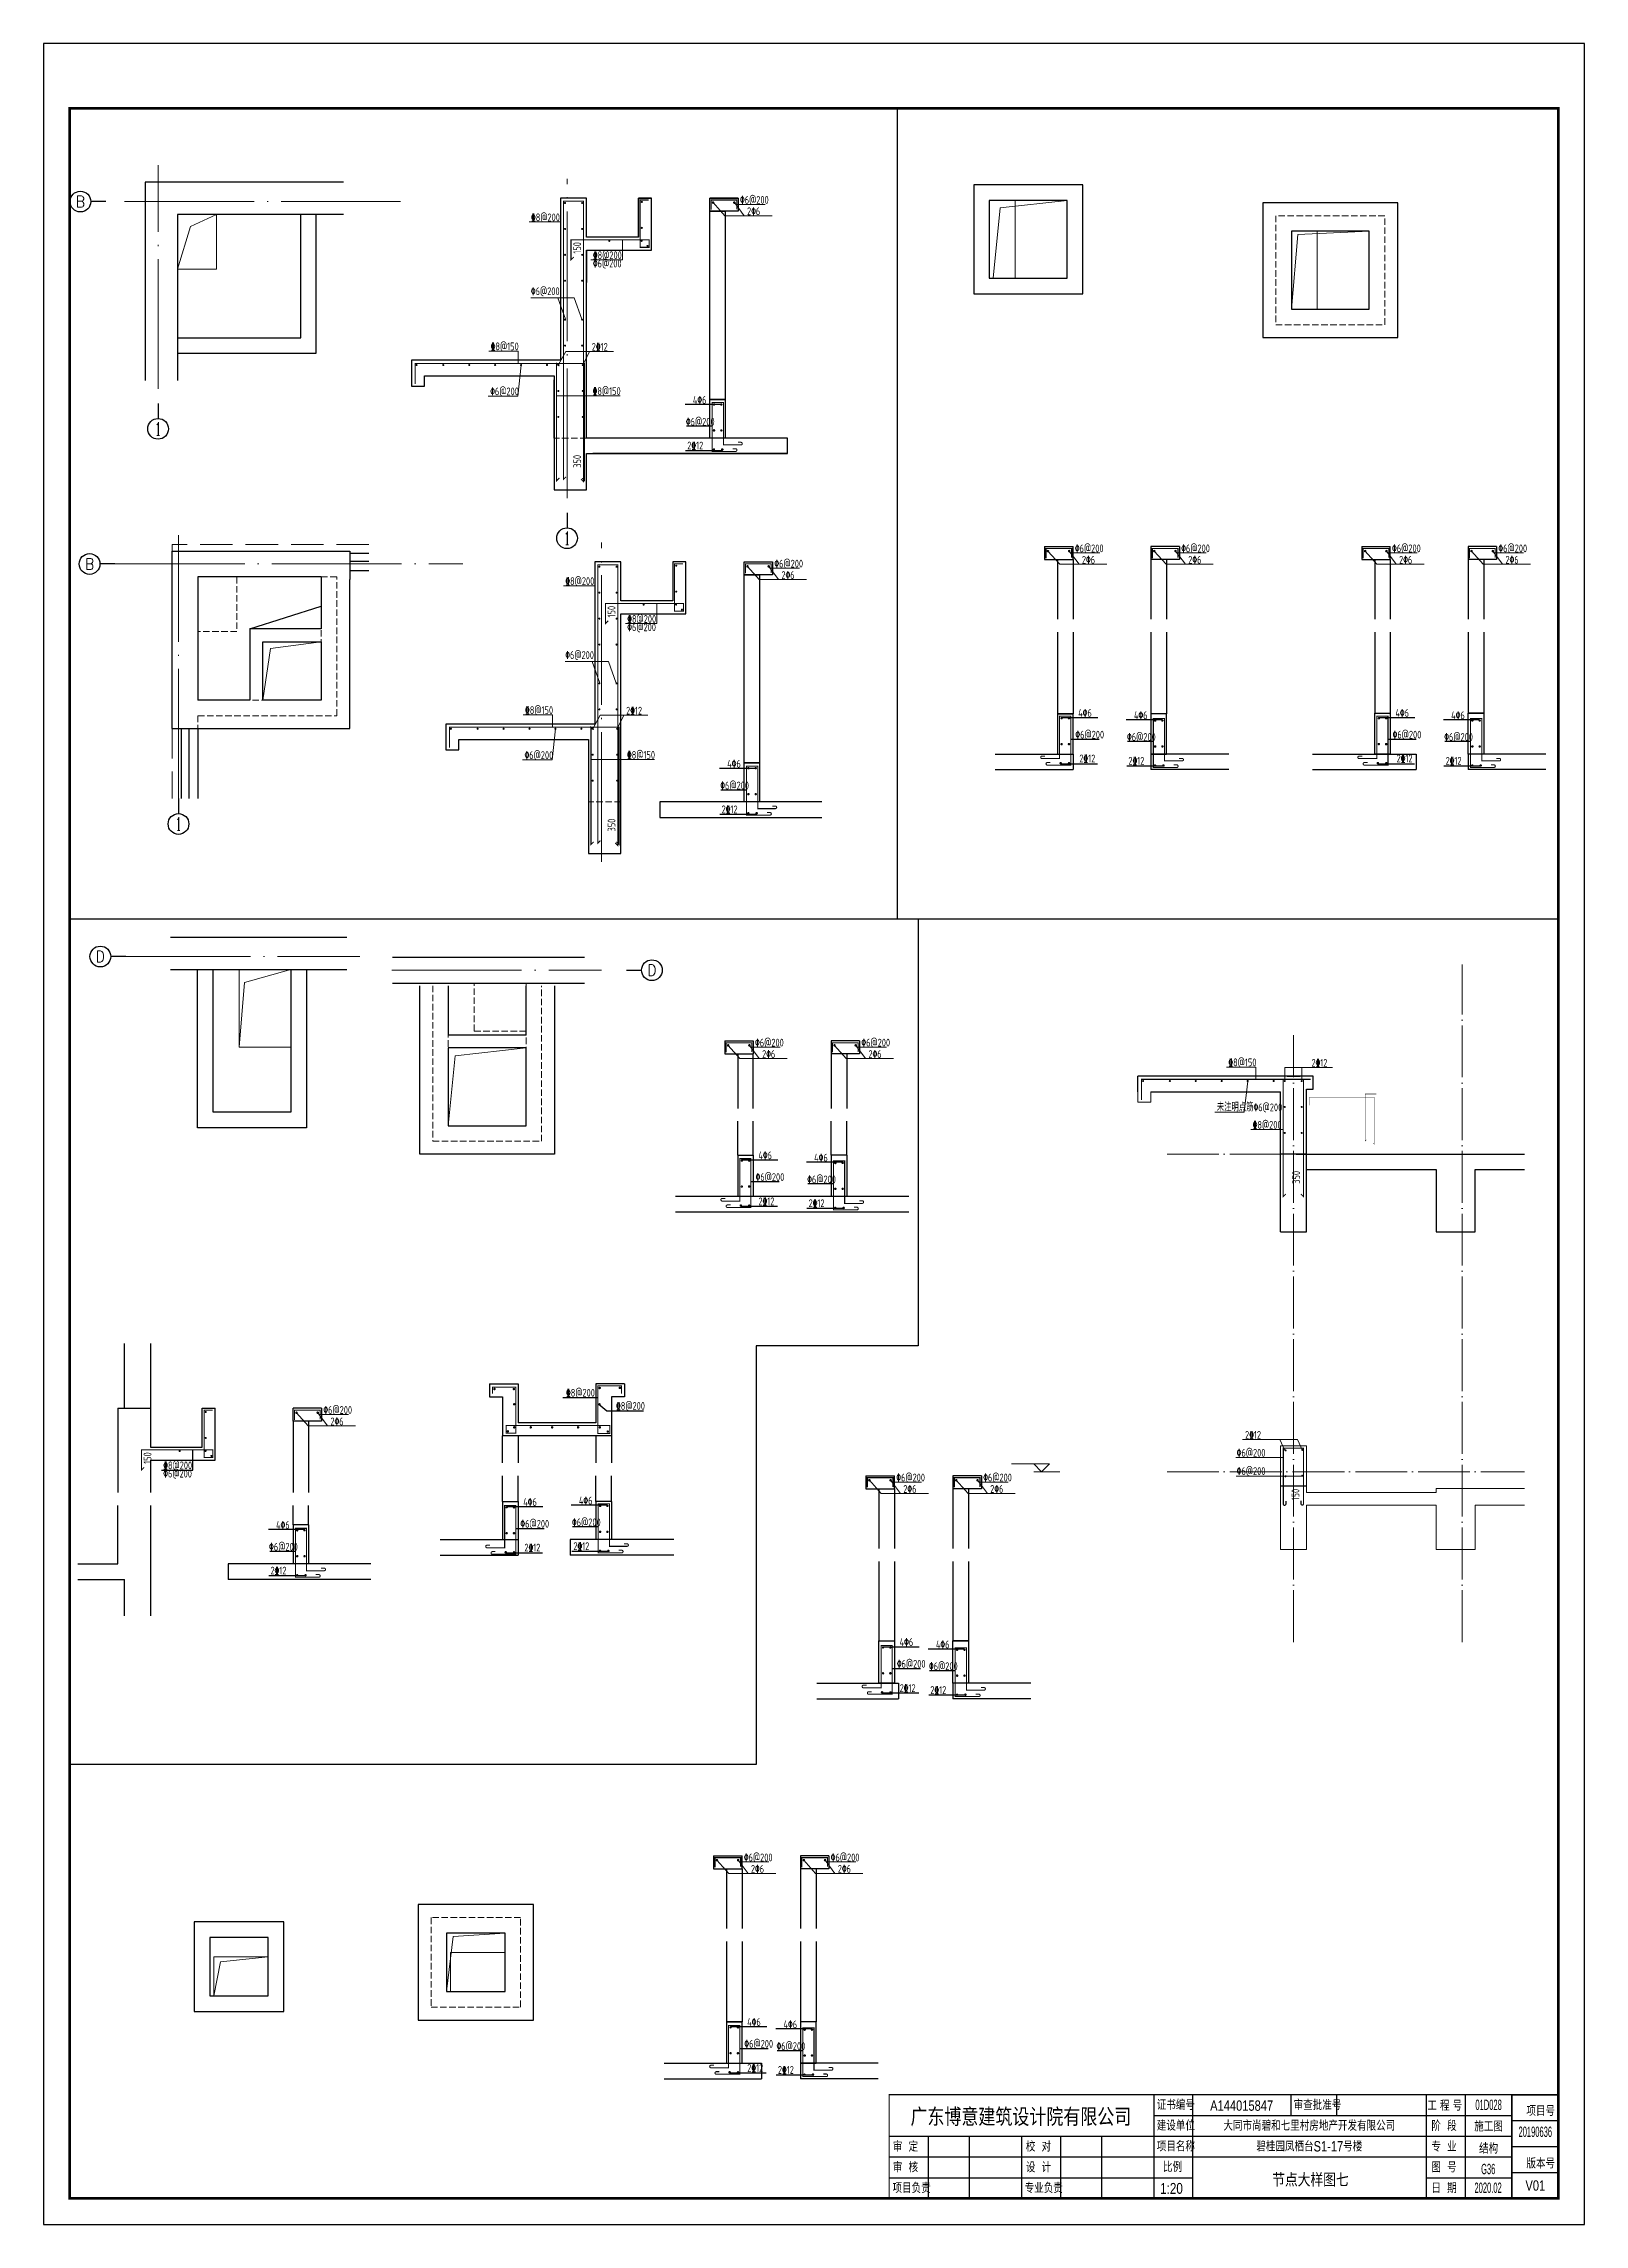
# Model space of a CAD drawing. Extents: x -129922 to 1190196, y -520662 to 139923.
# Drawn here: x 50947 to 62827, y -456657 to -439837 of the extents above; entities that cross this region are included whole.
import ezdxf
from ezdxf.enums import TextEntityAlignment as Align

# ---------------------------------------------------------------- set-up
doc = ezdxf.new("R2010")
doc.units = 0
doc.header["$LTSCALE"] = 1000
doc.header["$MEASUREMENT"] = 0
doc.linetypes.add('DASH', pattern=[0.35, 0.25, -0.1])
doc.linetypes.add('DOTE', pattern=[2.42, 2, -0.2, 0.02, -0.2])
for name, color, linetype, lineweight in [('A-标注-轴号文字', 7, 'Continuous', 15), ('A-立面-看线', 8, 'Continuous', 9), ('S-墙柱-REIN', 1, 'Continuous', 20), ('S-大样-DIM', 3, 'Continuous', 20), ('S-大样-REIN', 1, 'Continuous', 20), ('S-大样-实线', 2, 'Continuous', 20), ('S-大样-虚线', 4, 'DASH', 20), ('S-板-BEAM', 4, 'DASH', 20), ('S-板-文字', 7, 'Continuous', 20), ('S-轴网-轴线', 1, 'DOTE', 9), ('S-通用-TEXT', 7, 'Continuous', 20), ('S-通用-THIN', 7, 'Continuous', 20)]:
    doc.layers.add(name, color=color, linetype=linetype, lineweight=lineweight)
doc.layers.add('Y-云图图框', color=7, linetype='Continuous')
doc.styles.add('_TCH_AXIS', font='COMPLEX.shx', dxfattribs={"bigfont": 'hztxt.shx'})
doc.styles.add('_YT_Name', font='', dxfattribs={"width": 0.8})
doc.styles.add('_YT_Sign_Text', font='ros.shx', dxfattribs={"width": 0.8, "bigfont": 'hztxt.shx'})
doc.styles.add('COMPLEX', font='COMPLEX')
doc.styles.get("Standard").update_dxf_attribs({"font": 'gbenor.shx', "bigfont": 'gbcbig.shx'})
doc.styles.add('TSSD_Rein', font='tssdeng.shx', dxfattribs={"width": 0.7, "bigfont": 'hztxt.shx'})
doc.styles.get('_YT_Name').set_extended_font_data('SimHei')

# ---------------------------------------------------------------- blocks, each defined once
blk = doc.blocks.new('20190729.20220951')
at = {"layer": 'S-墙柱-REIN', "ltscale": 0.2, "const_width": 9}
blk.add_lwpolyline([(0, 47), (0, 122), (198, 122), (198, 51)], dxfattribs=at)
at = {"layer": 'S-大样-REIN', "const_width": 9.5}
for points in [[(10, 102, 1), (20, 102, 1)], [(174, 102, 1), (184, 102, 1)]]:
    blk.add_lwpolyline(points, format="xyb", close=True, dxfattribs=at)
at = {"layer": 'S-通用-TEXT'}
for points in [[(15, 102), (106, 0), (470, 0)], [(179, 102), (255, 0)], [(198, 88), (416, 88)]]:
    blk.add_lwpolyline(points, dxfattribs=at)
at = {"layer": 'S-通用-TEXT', "style": 'TSSD_Rein', "width": 0.7}
for s, p in [('\x826@200', (223, 93, 0)), ('2\x826', (277, 5, 0))]:
    blk.add_text(s, height=60, dxfattribs=at).set_placement(p)
blk = doc.blocks.new('20191016.11454555')
at = {"layer": 'S-墙柱-REIN', "const_width": 8}
blk.add_lwpolyline([(-55, -83), (-79, -83, 1), (-79, -103), (102, -103), (102, 274), (16, 274), (16, -53), (-120, -53, -1), (-120, -33), (-96, -33)], format="xyb", dxfattribs=at)
at = {"layer": 'S-墙柱-REIN', "const_width": 9.5}
for points in [[(27, 259, 1), (36, 259, 1)], [(83, 259, 1), (93, 259, 1)], [(27, 59, 1), (36, 59, 1)], [(83, 59, 1), (93, 59, 1)], [(19, -88, 1), (29, -88, 1)], [(84, -88, 1), (93, -88, 1)]]:
    blk.add_lwpolyline(points, format="xyb", close=True, dxfattribs=at)
blk = doc.blocks.new('sfdjhgfjhgfjhgkj')
at = {"layer": 'S-墙柱-REIN', "const_width": 8}
for points in [[(6093627, -1685457), (6093648, -1685478), (6093648, -1683312), (6093492, -1683312), (6093492, -1685460), (6093513, -1685439)], [(6094149, -1683304), (6094084, -1683304), (6094084, -1683669), (6094153, -1683669), (6094153, -1683611), (6093551, -1683611), (6093551, -1683766), (6093573, -1683744)], [(6092349, -1684723), (6092349, -1684564), (6093656, -1684564), (6093656, -1685470), (6093635, -1685449)], [(6093461, -1684585), (6093440, -1684564), (6093440, -1685469), (6093461, -1685448)]]:
    blk.add_lwpolyline(points, dxfattribs=at)
at = {"layer": 'S-墙柱-REIN', "ltscale": 0.2, "const_width": 8}
for points in [[(6093509, -1683327, 1), (6093501, -1683327, 1)], [(6093641, -1683327, 1), (6093633, -1683327, 1)], [(6094101, -1683319, 1), (6094093, -1683319, 1)], [(6094101, -1683519, 1), (6094093, -1683519, 1)], [(6093509, -1683527, 1), (6093501, -1683527, 1)], [(6093641, -1683527, 1), (6093633, -1683527, 1)], [(6093850, -1683619, 1), (6093842, -1683619, 1)], [(6094100, -1683619, 1), (6094092, -1683619, 1)], [(6094145, -1683658, 1), (6094137, -1683658, 1)], [(6093509, -1683727, 1), (6093501, -1683727, 1)], [(6093641, -1683727, 1), (6093633, -1683727, 1)], [(6093509, -1683927, 1), (6093501, -1683927, 1)], [(6093641, -1683927, 1), (6093633, -1683927, 1)], [(6093509, -1684227, 1), (6093501, -1684227, 1)], [(6093641, -1684227, 1), (6093633, -1684227, 1)], [(6093509, -1684427, 1), (6093501, -1684427, 1)], [(6093641, -1684427, 1), (6093633, -1684427, 1)], [(6092364, -1684577, 1), (6092356, -1684577, 1)], [(6092570, -1684577, 1), (6092562, -1684577, 1)], [(6092770, -1684577, 1), (6092762, -1684577, 1)], [(6092970, -1684577, 1), (6092962, -1684577, 1)], [(6093170, -1684577, 1), (6093162, -1684577, 1)], [(6093370, -1684577, 1), (6093362, -1684577, 1)], [(6093457, -1684577, 1), (6093449, -1684577, 1)], [(6093646, -1684577, 1), (6093638, -1684577, 1)], [(6093457, -1684777, 1), (6093449, -1684777, 1)], [(6093646, -1684777, 1), (6093638, -1684777, 1)], [(6093457, -1684977, 1), (6093449, -1684977, 1)], [(6093646, -1684977, 1), (6093638, -1684977, 1)]]:
    blk.add_lwpolyline(points, format="xyb", close=True, dxfattribs=at)
at = {"layer": 'S-板-BEAM', "ltscale": 0.2}
blk.add_lwpolyline([(6093671, -1685140), (6093421, -1685140)], dxfattribs=at)
at = {"layer": 'S-通用-TEXT'}
for p, q in [((6093228, -1683473, 0), (6093471, -1683473, 0)), ((6093705, -1683766, 0), (6093947, -1683766, 0)), ((6092917, -1684469), (6093144, -1684469)), ((6093511, -1684473), (6093878, -1684473)), ((6092913, -1684816), (6093140, -1684816)), ((6093440, -1684814), (6093930, -1684814))]:
    blk.add_line(p, q, dxfattribs=at)
at = {"layer": 'S-通用-TEXT', "ltscale": 0.2}
for p, q in [((6093240, -1684058), (6093575, -1684058)), ((6093450, -1684058), (6093509, -1684224)), ((6093575, -1684058), (6093634, -1684224))]:
    blk.add_line(p, q, dxfattribs=at)
at = {"layer": 'S-通用-TEXT', "ltscale": 0.2, "elevation": 0}
blk.add_lwpolyline([(6093947, -1683766), (6093947, -1683611)], dxfattribs=at)
at = {"layer": 'S-通用-TEXT'}
for points in [[(6093144, -1684469), (6093144, -1684564)], [(6093140, -1684816), (6093166, -1684577)]]:
    blk.add_lwpolyline(points, dxfattribs=at)
at = {"layer": 'S-通用-TEXT', "ltscale": 0.2}
for points in [[(6093511, -1684473), (6093453, -1684577)], [(6093694, -1684473), (6093642, -1684577)]]:
    blk.add_lwpolyline(points, dxfattribs=at)
at = {"layer": 'S-通用-TEXT', "style": 'TSSD_Rein', "width": 0.7}
for s, p in [('\x848@200', (6093243, -1683468)), ('\x848@200', (6093720, -1683760)), ('\x826@200', (6093720, -1683824)), ('\x826@200', (6093242, -1684038)), ('\x848@150', (6092932, -1684463, 0)), ('2\x8412', (6093711, -1684467, 0)), ('\x826@200', (6092928, -1684810, 0)), ('\x848@150', (6093718, -1684808, 0))]:
    blk.add_text(s, height=60, dxfattribs=at).set_placement(p)
for s, p in [('150', (6093628, -1683718)), ('350', (6093629, -1685369))]:
    blk.add_text(s, height=60, rotation=90, dxfattribs=at).set_placement(p)
blk = doc.blocks.new('ECMCTK_A1_竖_单行图名--0')
for p, q in [((427.98, 50), (427.98, 26)), ((428, 50), (428, 10)), ((442.98, 50), (442.98, 10)), ((480.8, 50), (480.8, 42)), ((498.48, 50), (498.48, 42)), ((533, 50), (533, 10)), ((548, 50), (548, 10)), ((566, 50.01), (584, 50)), ((566, 50.01), (566, 10)), ((326, 34), (566, 34)), ((341, 34), (341, 10)), ((357, 10), (357, 34)), ((377, 34), (377, 10)), ((392, 34), (392, 10)), ((408, 10), (408, 34)), ((428, 42), (566, 42)), ((566, 40.01), (584, 40.01)), ((326, 26), (566, 26)), ((566, 30.01), (584, 30)), ((326, 18), (442.96, 18)), ((533, 18), (566, 18)), ((566, 20), (584, 20))]:
    blk.add_line(p, q)
at = {"color": 4}
blk.add_lwpolyline([(0, 0), (594, 0), (594, 841), (0, 841)], close=True, dxfattribs=at)
for points, const_width in [([(10, 10), (584, 10), (584, 816), (10, 816)], 1), ([(326, 10), (584, 10), (584, 50), (326, 50)], 0.45)]:
    blk.add_lwpolyline(points, close=True, dxfattribs=dict(const_width=const_width))
at = {"const_width": 0.45}
for points in [[(326, 10), (326, 50.01), (566, 50.01)], [(566, 50.01), (566, 10)]]:
    blk.add_lwpolyline(points, dxfattribs=at)
at = {"style": '_YT_Sign_Text', "width": 0.8}
for s, p in [('证书编号', (429.15, 44.14)), ('审查批准号', (481.91, 44.06)), ('工 程 号', (533.47, 43.85)), ('项目号', (571.65, 41.8)), ('建设单位', (429.15, 36.14)), ('阶  段', (535.01, 36.05)), ('审  定', (327.41, 28.05)), ('校  对', (378.66, 28.05)), ('项目名称', (429.15, 28.14)), ('专  业', (535.01, 28.05)), ('版本号', (571.65, 21.55)), ('审  核', (327.41, 20.05)), ('设  计', (378.66, 20.05)), ('比例', (431.54, 20.16)), ('图  号', (535.01, 20.05)), ('项目负责', (327.27, 12.05)), ('专业负责', (378.21, 12.05)), ('日  期', (535.01, 12.05))]:
    blk.add_text(s, height=4, dxfattribs=at).set_placement(p)
at = {"color": 80, "flags": 3}
for tag, height, p in [('YTHQINS', 3, (593.31, 817.5)), ('ECMCKEY', 3, (440.09, 590.57)), ('YTTQINS', 3.75, (595.35, 11.88)), ('YTFRAME', 3, (375.97, 4.92)), ('YTBARCODE_T1', 3, (493.74, 4.57))]:
    blk.add_attdef(tag, text='', height=height, dxfattribs=at).set_placement(p, align=Align.MIDDLE_CENTER)
for tag, height, style, width, p in [('设计单位', 6, '_YT_Name', 0.8, (376.75, 38.6)), ('证书编号', 4, '_YT_Sign_Text', 0.8, (461.87, 43.81)), ('审查批准号', 4, '_YT_Sign_Text', 0.8, (514.06, 43.81)), ('工程号', 4, '_YT_Sign_Text', 0.5, (557.08, 44.12)), ('建设单位', 4, '_YT_Sign_Text', 0.8, (487.96, 36.11)), ('阶段', 4, '_YT_Sign_Text', 0.8, (557.08, 35.81)), ('项目号', 4, '_YT_Sign_Text', 0.5, (575.08, 33.72)), ('项目名称', 4, '_YT_Sign_Text', 0.8, (487.96, 28.11)), ('专业', 4, '_YT_Sign_Text', 0.8, (557.08, 27.31)), ('图纸名称', 4.5, '_YT_Name', 0.8, (488.39, 15.06)), ('图纸编号', 4, '_YT_Sign_Text', 0.5, (556.93, 19.36)), ('版本号', 4, '_YT_Sign_Text', 0.8, (575.08, 13)), ('出图比例', 4.2, '_YT_Sign_Text', 0.8, (434.82, 11.78)), ('日期', 4, '_YT_Sign_Text', 0.5, (556.88, 12.13))]:
    blk.add_attdef(tag, text='', height=height, dxfattribs=dict(style=style, width=width)).set_placement(p, align=Align.CENTER)
at = {"style": '_YT_Sign_Text', "width": 0.8, "flags": 3}
for tag, p, height in [('[审定人]', (343.95, 27.81), 4.1), ('{审定人}', (358.87, 26.45), 6.24), ('{审核人}', (359.98, 18.44), 6.24), ('[校对人]', (395.23, 27.82), 4.1), ('{校对人}', (411.35, 26.53), 6.24), ('{设计人}', (411.48, 18.54), 6.24), ('[审核人]', (344.01, 19.76), 4.1), ('{项目负责人}', (361.28, 10.72), 6.24), ('[设计人]', (395.47, 20.21), 4.1), ('{专业负责人}', (411.58, 10.36), 6.24), ('[项目负责人]', (343.78, 12.01), 4.1), ('[专业负责人]', (395.74, 11.77), 4.1)]:
    blk.add_attdef(tag, p, '', height=height, dxfattribs=at)
at = {"color": 80, "flags": 3}
for tag, p in [('YTBZSIT', (10, 10)), ('EXT_TK_LEFT', (10, 10)), ('YTQRCODE', (304.56, 12.07))]:
    blk.add_attdef(tag, p, '', height=3, dxfattribs=at)
blk = doc.blocks.new('20191015.22305626')
at = {"layer": 'S-墙柱-REIN'}
for points, const_width in [([(-1222, 417), (-1222, 576), (27, 576), (27, -330), (6, -309)], 8), ([(83, 576), (-131, 576), (-131, -329), (-109, -308)], 8), ([(72, 375), (72, 439), (571, 439), (571, 76), (563, 85)], 3.2), ([(588, 463), (502, 463), (502, 101), (511, 109)], 3.2)]:
    blk.add_lwpolyline(points, dxfattribs=dict(at, const_width=const_width))
at = {"layer": 'S-墙柱-REIN', "ltscale": 0.2, "const_width": 8}
for points in [[(-1206, 563, 1), (-1214, 563, 1)], [(-1000, 563, 1), (-1008, 563, 1)], [(-800, 563, 1), (-808, 563, 1)], [(-600, 563, 1), (-608, 563, 1)], [(-400, 563, 1), (-408, 563, 1)], [(-200, 563, 1), (-208, 563, 1)], [(-114, 563, 1), (-122, 563, 1)], [(17, 563, 1), (9, 563, 1)], [(-114, 363, 1), (-122, 363, 1)], [(17, 363, 1), (9, 363, 1)], [(-114, 163, 1), (-122, 163, 1)], [(17, 163, 1), (9, 163, 1)]]:
    blk.add_lwpolyline(points, format="xyb", close=True, dxfattribs=at)
at = {"layer": 'S-大样-实线', "ltscale": 0.5}
for p, q in [((-1250, 480), (-1250, 600)), ((-1150, 480), (-150, 480)), ((100, 500), (50, 500))]:
    blk.add_line(p, q, dxfattribs=at)
for points in [[(100, 600), (-1250, 600), (-1250, 400), (-1150, 400), (-1150, 480)], [(50, 500), (50, 0)]]:
    blk.add_lwpolyline(points, dxfattribs=at)
at = {"layer": 'S-通用-TEXT'}
for p, q in [((-567, 671), (-340, 671)), ((-117, 667), (250, 667)), ((-657, 324), (-430, 324)), ((-131, 189), (-380, 189))]:
    blk.add_line(p, q, dxfattribs=at)
for points in [[(-430, 324), (-404, 563)], [(-340, 671), (-340, 576)]]:
    blk.add_lwpolyline(points, dxfattribs=at)
at = {"layer": 'S-通用-TEXT', "ltscale": 0.2}
for points in [[(-117, 667), (-118, 563)], [(13, 667), (13, 563)]]:
    blk.add_lwpolyline(points, dxfattribs=at)
at = {"layer": 'S-通用-TEXT', "style": 'TSSD_Rein', "width": 0.7}
for s, p in [('\x848@150', (-552, 677, 0)), ('2\x8412', (88, 673, 0)), ('未注明点筋\x826@200', (-642, 330, 0)), ('\x848@200', (-365, 195, 0))]:
    blk.add_text(s, height=60, dxfattribs=at).set_placement(p)
blk.add_text('350', height=60, rotation=90, dxfattribs=at).set_placement((0, -229))
blk = doc.blocks.new('erqw43432')
at = {"layer": 'S-墙柱-REIN', "const_width": 9}
blk.add_lwpolyline([(731674, 661954), (731674, 661930, -1), (731654, 661930), (731654, 662361), (731810, 662361), (731810, 661932, -1), (731790, 661932), (731790, 661956)], format="xyb", dxfattribs=at)
at = {"layer": 'S-墙柱-REIN', "ltscale": 0.2, "const_width": 8}
for points in [[(731675, 662344, 1), (731667, 662344, 1)], [(731804, 662348, 1), (731796, 662348, 1)], [(731675, 662144, 1), (731667, 662144, 1)], [(731804, 662148, 1), (731796, 662148, 1)]]:
    blk.add_lwpolyline(points, format="xyb", close=True, dxfattribs=at)
at = {"layer": 'S-大样-实线', "ltscale": 0.5}
for p, q in [((731633, 661580), (731633, 662380)), ((731633, 662380), (731833, 662380)), ((731833, 662020), (731833, 662380)), ((733133, 662050), (733513, 662050)), ((731833, 662020), (732833, 662020)), ((731833, 661920), (732833, 661920)), ((731833, 661580), (731833, 661920)), ((732833, 661580), (732833, 661920)), ((733133, 661920), (733513, 661920)), ((733133, 661580), (733133, 661920)), ((731633, 661580), (731833, 661580)), ((732833, 661580), (733133, 661580))]:
    blk.add_line(p, q, dxfattribs=at)
blk.add_lwpolyline([(732833, 662050), (733133, 662050)], dxfattribs=at)
at = {"layer": 'S-大样-实线', "ltscale": 0.2}
blk.add_lwpolyline([(732833, 662050), (732833, 662020)], dxfattribs=at)
at = {"layer": 'S-板-BEAM', "ltscale": 0.5}
blk.add_line((731633, 662070), (731833, 662070), dxfattribs=at)
at = {"layer": 'S-通用-TEXT', "ltscale": 0.2}
for p, q in [((731763, 662427), (731339, 662427)), ((731666, 662344), (731627, 662427)), ((731802, 662344), (731763, 662427)), ((731658, 662289), (731287, 662289))]:
    blk.add_line(p, q, dxfattribs=at)
blk.add_lwpolyline([(731800, 662144), (731291, 662144)], dxfattribs=at)
at = {"layer": 'S-通用-TEXT', "style": 'TSSD_Rein', "width": 0.7}
for s, p in [('2\x8412', (731359, 662433, 0)), ('\x826@200', (731295, 662295, 0)), ('\x826@200', (731295, 662154, 0))]:
    blk.add_text(s, height=60, dxfattribs=at).set_placement(p)
blk = doc.blocks.new('_AXISO')
blk.add_circle((0, 0), 0.5)
at = {"layer": 'S-板-文字', "style": 'COMPLEX', "width": 1.041667}
blk.add_attdef('A', text='', height=0.56, dxfattribs=at).set_placement((-0.25, -0.28), (0.25, -0.28), align=Align.FIT)

msp = doc.modelspace()

# ---------------------------------------------------------------- linework, layer by layer
for p, q in [((51729.8, -440905.3), (51729.8, -442435.3)), ((53259.8, -440905.3), (51729.8, -440905.3)), ((51426.5, -441055.3), (51310.9, -441055.3)), ((53259.8, -441155.3), (51979.8, -441155.3)), ((51979.8, -441155.3), (51979.8, -442435.3)), ((52929.8, -442105.3), (52929.8, -441155.3)), ((53049.8, -442225.3), (53049.8, -441155.3)), ((54933.2, -441128.9), (54933.2, -441428.9)), ((55533.2, -441328.9), (55533.2, -441028.9)), ((55533.2, -441028.9), (55633.2, -441028.9)), ((55633.2, -441428.9), (55633.2, -441028.9)), ((56303.2, -441028.9), (56083.2, -441028.9)), ((56303.2, -441128.9), (56083.2, -441128.9)), ((56303.2, -441028.9), (56303.2, -441128.9)), ((55133.2, -441428.9), (55133.2, -441678.9)), ((51979.8, -442105.3), (52929.8, -442105.3)), ((51979.8, -442225.3), (53049.8, -442225.3)), ((54883.2, -442878.9), (54883.2, -442428.9)), ((51829.8, -442612.2), (51829.8, -442727.9)), ((56203.2, -442582.8), (56083.2, -442582.8)), ((56683.2, -442998.9), (55183.2, -442998.9)), ((54983.2, -443455.8), (54983.2, -443571.5)), ((51497.4, -443850.4), (51381.7, -443850.4)), ((53307.2, -443750.4), (53307.2, -443970.4)), ((58665.1, -443716.7), (58665.1, -443816.7)), ((58665.1, -443716.7), (58885.1, -443716.7)), ((58665.1, -443816.7), (58885.1, -443816.7)), ((58765.1, -443816.7), (58765.1, -444276.7)), ((58885.1, -443816.7), (58885.1, -443716.7)), ((58885.1, -443816.7), (58885.1, -444276.7)), ((59485.1, -443716.7), (59485.1, -443816.7)), ((59705.1, -443716.7), (59485.1, -443716.7)), ((59485.1, -443816.7), (59485.1, -444276.7)), ((59705.1, -443816.7), (59485.1, -443816.7)), ((59605.1, -443816.7), (59605.1, -444276.7)), ((59705.1, -443716.7), (59705.1, -443816.7)), ((61111, -443716.7), (61111, -443816.7)), ((61111, -443716.7), (61331, -443716.7)), ((61111, -443816.7), (61331, -443816.7)), ((61211, -443816.7), (61211, -444276.7)), ((61331, -443816.7), (61331, -443716.7)), ((61331, -443816.7), (61331, -444276.7)), ((61931, -443716.7), (61931, -443816.7)), ((62151, -443716.7), (61931, -443716.7)), ((61931, -443816.7), (61931, -444276.7)), ((62151, -443816.7), (61931, -443816.7)), ((62051, -443816.7), (62051, -444276.7)), ((62151, -443716.7), (62151, -443816.7)), ((53087.2, -443950.4), (53087.2, -444350.4)), ((53307.2, -443900.4), (53454.7, -443900.4)), ((53307.2, -445120.4), (53307.2, -443970.4)), ((52537.2, -444350.4), (53087.2, -444175.4)), ((53087.2, -444350.4), (52537.2, -444350.4)), ((52537.2, -444350.4), (52537.2, -444900.4)), ((58765.1, -444376.7), (58765.1, -445006.7)), ((58885.1, -444376.7), (58885.1, -445006.7)), ((59485.1, -444376.7), (59485.1, -445006.7)), ((59605.1, -444376.7), (59605.1, -445006.7)), ((61211, -444376.7), (61211, -444999.7)), ((61331, -444376.7), (61331, -444999.7)), ((61931, -444376.7), (61931, -444999.7)), ((62051, -444376.7), (62051, -445316.7)), ((52637.2, -444450.4), (53087.2, -444450.4)), ((52637.2, -444900.4), (52637.2, -444450.4)), ((53087.2, -444450.4), (53087.2, -444900.4)), ((52537.2, -444900.4), (52137.2, -444900.4)), ((53087.2, -444900.4), (52637.2, -444900.4)), ((58765.1, -445006.7), (58885.1, -445006.7)), ((59605.1, -445006.7), (59485.1, -445006.7)), ((61211, -444999.7), (61331, -444999.7)), ((62051, -444999.7), (61931, -444999.7)), ((51937.2, -445120.4), (53307.2, -445120.4)), ((58285.1, -445316.7), (58885.1, -445316.7)), ((58885.1, -445316.7), (58885.1, -445436.7)), ((60085.1, -445316.7), (59485.1, -445316.7)), ((60731, -445316.7), (61531, -445316.7)), ((61531, -445316.7), (61531, -445436.7)), ((62531, -445316.7), (61931, -445316.7)), ((61931, -445316.7), (61931, -445436.7)), ((58285.1, -445436.7), (58885.1, -445436.7)), ((60085.1, -445436.7), (59485.1, -445436.7)), ((60731, -445436.7), (61531, -445436.7)), ((62531, -445436.7), (61931, -445436.7)), ((51987.2, -445659.9), (51987.2, -445775.6)), ((51924.6, -446728), (53284.6, -446728)), ((51580.3, -446878), (51464.6, -446878)), ((53637.4, -446883.3), (55117.4, -446883.3)), ((51924.6, -446978), (53284.6, -446978)), ((52134.6, -448198), (52134.6, -446978)), ((52254.6, -448078), (52254.6, -446978)), ((52854.6, -446978), (52854.6, -448078)), ((52974.6, -446978), (52974.6, -448198)), ((55441.7, -446983.3), (55557.4, -446983.3)), ((53637.4, -447083.3), (55117.4, -447083.3)), ((53847.4, -448403.3), (53847.4, -447103.3)), ((54067.4, -447103.3), (54067.4, -447483.3)), ((54667.4, -447483.3), (54667.4, -447103.3)), ((54887.4, -447103.3), (54887.4, -448403.3)), ((54667.4, -447483.3), (54067.4, -447483.3)), ((56199.2, -447528.9), (56419.2, -447528.9)), ((56199.2, -447528.9), (56199.2, -447628.9)), ((56419.2, -447528.9), (56419.2, -447628.9)), ((57019.2, -447528.9), (57019.2, -447628.9)), ((57239.2, -447528.9), (57019.2, -447528.9)), ((57239.2, -447528.9), (57239.2, -447628.9)), ((56199.2, -447628.9), (56419.2, -447628.9)), ((56299.2, -447628.9), (56299.2, -448048.9)), ((56419.2, -448048.9), (56419.2, -447628.9)), ((57239.2, -447628.9), (57019.2, -447628.9)), ((57019.2, -447628.9), (57019.2, -448048.9)), ((57139.2, -447628.9), (57139.2, -448048.9)), ((52854.6, -448078), (52254.6, -448078)), ((52974.6, -448198), (52134.6, -448198)), ((56299.2, -448410), (56299.2, -448148.9)), ((56419.2, -448410), (56419.2, -448148.9)), ((57019.2, -448410), (57019.2, -448148.9)), ((57139.2, -448410), (57139.2, -448148.9)), ((54887.4, -448403.3), (53847.4, -448403.3)), ((56299.2, -448410), (56419.2, -448410)), ((56299.2, -448410), (56299.2, -448728.9)), ((56419.2, -448410), (56419.2, -448728.9)), ((57019.2, -448410), (57019.2, -448728.9)), ((57139.2, -448410), (57019.2, -448410)), ((57139.2, -448410), (57139.2, -448728.9)), ((57619.2, -448728.9), (55819.2, -448728.9)), ((57619.2, -448848.9), (55819.2, -448848.9)), ((51570.7, -450362.3), (51570.7, -449862.3)), ((51770.7, -449862.3), (51770.7, -450362.3)), ((54386, -450174.1), (54606, -450174.1)), ((54386, -450174.1), (54386, -450274.1)), ((54606, -450174.1), (54606, -450474.1)), ((55426, -450174.1), (55206, -450174.1)), ((55206, -450174.1), (55206, -450474.1)), ((55426, -450174.1), (55426, -450274.1)), ((51520.7, -450362.3), (51770.7, -450362.3)), ((51520.7, -450362.3), (51520.7, -451012.3)), ((51770.7, -450362.3), (51770.7, -450662.3)), ((52170.7, -450662.3), (52170.7, -450362.3)), ((52170.7, -450362.3), (52270.7, -450362.3)), ((52270.7, -450762.3), (52270.7, -450362.3)), ((53090.7, -450362.3), (52870.7, -450362.3)), ((52870.7, -450462.3), (52870.7, -450362.3)), ((53090.7, -450362.3), (53090.7, -450462.3)), ((54386, -450274.1), (54486, -450274.1)), ((54486, -450274.1), (54486, -450574.1)), ((55426, -450274.1), (55326, -450274.1)), ((55326, -450274.1), (55326, -450574.1)), ((52870.7, -450462.3), (52870.7, -451012.3)), ((53090.7, -450462.3), (52870.7, -450462.3)), ((52990.7, -450462.3), (52990.7, -451012.3)), ((55326, -450574.1), (54486, -450574.1)), ((54486, -450784.1), (54486, -450574.1)), ((55206, -450474.1), (54606, -450474.1)), ((54606, -450574.1), (54606, -450784.1)), ((55206, -450574.1), (55206, -450784.1)), ((55326, -450574.1), (55326, -450784.1)), ((51770.7, -450662.3), (52170.7, -450662.3)), ((51770.7, -450762.3), (52270.7, -450762.3)), ((51770.7, -450762.3), (51770.7, -451012.3)), ((51854.9, -450838.4, 0), (52097.6, -450838.4, 0)), ((54486, -451080.9), (54486, -450884.1)), ((54606, -451080.9), (54606, -450884.1)), ((55206, -451080.9), (55206, -450884.1)), ((55326, -451080.9), (55326, -450884.1)), ((57288.1, -450883.4), (57288.1, -450983.4)), ((57288.1, -450883.4), (57508.1, -450883.4)), ((57508.1, -450983.4), (57508.1, -450883.4)), ((57958.1, -450883.4), (57958.1, -450983.4)), ((58178.1, -450883.4), (57958.1, -450883.4)), ((58178.1, -450883.4), (58178.1, -450983.4)), ((51520.7, -451562.3), (51520.7, -451112.3)), ((51770.7, -451112.3), (51770.7, -451562.3)), ((52870.7, -451261), (52870.7, -451112.3)), ((52990.7, -451261), (52990.7, -451112.3)), ((54486, -451080.9), (54486, -451374.1)), ((54486, -451080.9), (54606, -451080.9)), ((54606, -451080.9), (54606, -451494.1)), ((55326, -451080.9), (55206, -451080.9)), ((55206, -451080.9), (55206, -451374.1)), ((55326, -451080.9), (55326, -451374.1)), ((57288.1, -450983.4), (57508.1, -450983.4)), ((57388.1, -450983.4), (57388.1, -451443.4)), ((57508.1, -450983.4), (57508.1, -451443.4)), ((57958.1, -450983.4), (57958.1, -451443.4)), ((58178.1, -450983.4), (57958.1, -450983.4)), ((58078.1, -450983.4), (58078.1, -451443.4)), ((52990.7, -451261), (52870.7, -451261)), ((52870.7, -451261), (52870.7, -451562.3)), ((52990.7, -451261), (52990.7, -451562.3)), ((54006, -451374.1), (54606, -451374.1)), ((55806, -451374.1), (55006, -451374.1)), ((55006, -451374.1), (55006, -451494.1)), ((51210.7, -451562.3), (51520.7, -451562.3)), ((51770.7, -451562.3), (51770.7, -451962.3)), ((52370.7, -451562.3), (52370.7, -451682.3)), ((53470.7, -451562.3), (52370.7, -451562.3)), ((54006, -451494.1), (54606, -451494.1)), ((55806, -451494.1), (55006, -451494.1)), ((57388.1, -451543.4), (57388.1, -452156.6)), ((57508.1, -451543.4), (57508.1, -452156.6)), ((57958.1, -451543.4), (57958.1, -452156.6)), ((58078.1, -451543.4), (58078.1, -452483.4)), ((51210.7, -451682.3), (51570.7, -451682.3)), ((51570.7, -451962.3), (51570.7, -451682.3)), ((53470.7, -451682.3), (52370.7, -451682.3)), ((57388.1, -452156.6), (57508.1, -452156.6)), ((58078.1, -452156.6), (57958.1, -452156.6)), ((56908.1, -452483.4), (57538.1, -452483.4)), ((56908.1, -452603.4), (57538.1, -452603.4)), ((57538.1, -452483.4), (57538.1, -452603.4)), ((58558.1, -452483.4), (57958.1, -452483.4)), ((57958.1, -452483.4), (57958.1, -452603.4)), ((58558.1, -452603.4), (57958.1, -452603.4)), ((56112.8, -453813.8), (56112.8, -453913.8)), ((56112.8, -453813.8), (56332.8, -453813.8)), ((56112.8, -453913.8), (56332.8, -453913.8)), ((56212.8, -453913.8), (56212.8, -454373.8)), ((56332.8, -453913.8), (56332.8, -453813.8)), ((56332.8, -453913.8), (56332.8, -454373.8)), ((56782.8, -453813.8), (56782.8, -453913.8)), ((57002.8, -453813.8), (56782.8, -453813.8)), ((56782.8, -453913.8), (56782.8, -454373.8)), ((57002.8, -453913.8), (56782.8, -453913.8)), ((56902.8, -453913.8), (56902.8, -454373.8)), ((57002.8, -453813.8), (57002.8, -453913.8)), ((56212.8, -454473.8), (56212.8, -455095.8)), ((56332.8, -454473.8), (56332.8, -455095.8)), ((56782.8, -454473.8), (56782.8, -455095.8)), ((56902.8, -454473.8), (56902.8, -455095.8)), ((56212.8, -455095.8), (56332.8, -455095.8)), ((56902.8, -455095.8), (56782.8, -455095.8)), ((55732.8, -455413.8), (56482.8, -455413.8)), ((56482.8, -455413.8), (56482.8, -455533.8)), ((57382.8, -455413.8), (56782.8, -455413.8)), ((55732.8, -455533.8), (56482.8, -455533.8)), ((57382.8, -455533.8), (56782.8, -455533.8))]:
    msp.add_line(p, q)
at = {"ltscale": 0.5}
for p, q in [((59385.1, -447921.2), (59385.1, -447801.2)), ((60535.1, -447801.2), (60635.1, -447801.2)), ((60685.1, -448401.2), (60685.1, -447901.2)), ((59385.1, -447921.3), (59385.1, -447921.3)), ((59485.1, -447921.3), (60485.1, -447921.2)), ((60485.1, -449001.2), (60485.1, -447921.2)), ((60605.1, -448401.2), (62365, -448401.2)), ((60685.1, -448521.2), (61685.1, -448521.2)), ((60685.1, -449001.2), (60685.1, -448521.2)), ((61985.1, -448521.2), (62365, -448521.2)), ((60485.1, -449001.2), (60685.1, -449001.2)), ((60487.1, -450961.2), (60685.1, -450961.2))]:
    msp.add_line(p, q, dxfattribs=at)
for points in [[(51147.3, -446587.8), (57530.8, -446587.8), (57530.8, -440336.8)], [(55133.2, -442878.9), (55133.2, -442078.9)], [(57689.2, -446587.8), (57689.2, -449881), (56441.4, -449881), (56441.4, -453110.8), (51147.3, -453110.8)], [(57177.1, -446587.8), (62627.3, -446587.8)], [(60685.1, -447901.2), (60735.1, -447901.2), (60735.1, -447801.2), (59385.1, -447801.2)], [(61685.1, -448521.2), (61685.1, -449001.2), (61985.1, -449001.2), (61985.1, -448521.2)]]:
    msp.add_lwpolyline(points, dxfattribs=at)
for points in [[(58119, -441766.4), (58959, -441766.4), (58959, -440926.4), (58119, -440926.4)], [(56083.2, -441028.9), (56303.2, -441028.9), (56303.2, -441128.9), (56083.2, -441128.9)], [(56083.2, -441128.9), (56203.2, -441128.9), (56203.2, -442582.8), (56083.2, -442582.8)], [(58239, -441646.4), (58839, -441646.4), (58839, -441046.4), (58239, -441046.4)], [(56083.2, -442582.8), (56203.2, -442582.8), (56203.2, -442878.9), (56083.2, -442878.9)], [(56083.2, -442582.8), (56203.2, -442582.8), (56203.2, -442878.9), (56083.2, -442878.9)], [(56348.2, -443834.6), (56568.2, -443834.6), (56568.2, -443934.6), (56348.2, -443934.6)], [(56468.2, -445384.6), (56348.2, -445384.6), (56348.2, -443934.6), (56468.2, -443934.6)], [(58885.1, -445006.7), (58765.1, -445006.7), (58765.1, -445316.7), (58885.1, -445316.7)], [(59605.1, -445006.7), (59485.1, -445006.7), (59485.1, -445316.7), (59605.1, -445316.7)], [(61211, -444999.7), (61331, -444999.7), (61331, -445316.7), (61211, -445316.7)], [(61931, -444999.7), (62051, -444999.7), (62051, -445316.7), (61931, -445316.7)], [(56348.2, -445384.6), (56468.2, -445384.6), (56468.2, -445684.6), (56348.2, -445684.6)], [(54067.4, -447583.3), (54067.4, -448183.3), (54667.4, -448183.3), (54667.4, -447583.3)], [(57388.1, -452156.6), (57508.1, -452156.6), (57508.1, -452483.4), (57388.1, -452483.4)], [(57958.1, -452156.6), (58078.1, -452156.6), (58078.1, -452483.4), (57958.1, -452483.4)], [(52108.4, -455014), (52798.4, -455014), (52798.4, -454324), (52108.4, -454324)], [(52228.4, -454894), (52678.4, -454894), (52678.4, -454444), (52228.4, -454444)], [(56332.8, -455095.8), (56212.8, -455095.8), (56212.8, -455413.8), (56332.8, -455413.8)], [(56902.8, -455095.8), (56782.8, -455095.8), (56782.8, -455413.8), (56902.8, -455413.8)]]:
    msp.add_lwpolyline(points, close=True)
for points in [[(54933.2, -441028.9), (54933.2, -442278.9), (53783.2, -442278.9), (53783.2, -442478.9), (53883.2, -442478.9), (53883.2, -442398.9), (54883.2, -442398.9), (54883.2, -443278.9), (55133.2, -443278.9), (55133.2, -442998.9), (56683.2, -442998.9), (56683.2, -442878.9), (55133.2, -442878.9), (55133.2, -441428.9), (55633.2, -441428.9), (55633.2, -441028.9), (55533.2, -441028.9), (55533.2, -441328.9), (55133.2, -441328.9), (55133.2, -441028.9), (54933.2, -441028.9)], [(51937.2, -445120.4), (51937.2, -443750.4), (53307.2, -443750.4)], [(53454.7, -443770.4), (53307.2, -443770.4)], [(53454.7, -443830.4), (53307.2, -443830.4)], [(55198.2, -443834.6), (55198.2, -445084.6), (54048.2, -445084.6), (54048.2, -445284.6), (54148.2, -445284.6), (54148.2, -445204.6), (55148.2, -445204.6), (55148.2, -446084.6), (55398.2, -446084.6), (55398.2, -444234.6), (55898.2, -444234.6), (55898.2, -443834.6), (55798.2, -443834.6), (55798.2, -444134.6), (55398.2, -444134.6), (55398.2, -443834.6), (55198.2, -443834.6)], [(53087.2, -443950.4), (52137.2, -443950.4), (52137.2, -444900.4)], [(52007.2, -445120.4), (52007.2, -445659.9)], [(52067.2, -445120.4), (52067.2, -445659.9)], [(52137.2, -445120.4), (52137.2, -445659.9)], [(59485.1, -445316.7), (59485.1, -445436.7)], [(56948.2, -445684.6), (55698.2, -445684.6), (55698.2, -445804.6), (56948.2, -445804.6)], [(56782.8, -455413.8), (56782.8, -455533.8)]]:
    msp.add_lwpolyline(points)
at = {"ltscale": 0.2}
for points in [[(60348.2, -442104.6), (61388.2, -442104.6), (61388.2, -441064.6), (60348.2, -441064.6)], [(60568.2, -441884.6), (61168.2, -441884.6), (61168.2, -441284.6), (60568.2, -441284.6)], [(53834.8, -455080.6), (54724.8, -455080.6), (54724.8, -454190.6), (53834.8, -454190.6)], [(54054.8, -454860.6), (54504.8, -454860.6), (54504.8, -454410.6), (54054.8, -454410.6)]]:
    msp.add_lwpolyline(points, close=True, dxfattribs=at)
at = {"elevation": 0}
for points in [[(56170, -442620.9), (55894.3, -442620.9)], [(56102.6, -442788.5), (55904.2, -442788.5)], [(58799.5, -445034.5), (59075.2, -445034.5)], [(59571.3, -445052.5), (59295.5, -445052.5)], [(61245.4, -445034.5), (61521.2, -445034.5)], [(62017.2, -445052.5), (61741.5, -445052.5)], [(58866.9, -445202.2), (59085.1, -445202.2)], [(59503.8, -445220.2), (59305.4, -445220.2)], [(61312.9, -445202.2), (61531, -445202.2)], [(61949.8, -445220.2), (61751.4, -445220.2)], [(56435, -445426.6), (56159.3, -445426.6)], [(56367.6, -445594.3), (56169.2, -445594.3)], [(56333.6, -448446.7), (56609.3, -448446.7)], [(57105.4, -448464.7), (56829.6, -448464.7)], [(56401, -448614.4), (56619.2, -448614.4)], [(57037.9, -448632.4), (56839.5, -448632.4)], [(54950.9, -450277.9), (55220.8, -450277.9)], [(55291.6, -451109.9), (55015.9, -451109.9)], [(54520.4, -451120.8), (54796.1, -451120.8)], [(55224.2, -451277.6), (55025.8, -451277.6)], [(52956.3, -451298.1), (52680.6, -451298.1)], [(54587.8, -451288.5), (54806, -451288.5)], [(52888.9, -451465.8), (52690.5, -451465.8)], [(57422.5, -452201.2), (57698.2, -452201.2)], [(58044.3, -452219.2), (57768.5, -452219.2)], [(57489.9, -452368.9), (57708.1, -452368.9)], [(57976.8, -452386.9), (57778.4, -452386.9)], [(56247.2, -455131.6), (56522.9, -455131.6)], [(56314.6, -455299.3), (56532.8, -455299.3)], [(56868.9, -455149.6), (56593.2, -455149.6)], [(56801.5, -455317.3), (56603.1, -455317.3)]]:
    msp.add_lwpolyline(points, dxfattribs=at)
at = {"ltscale": 0.2}
for points in [[(56180.5, -442977.6), (55897.4, -442977.6)], [(58789, -445391.3), (59072.1, -445391.3)], [(61234.9, -445391.3), (61518, -445391.3)], [(59581.8, -445409.3), (59298.7, -445409.3)], [(62027.7, -445409.3), (61744.6, -445409.3)], [(56445.6, -445783.3), (56162.4, -445783.3)], [(60685.1, -448521.2), (60685.1, -448401.2), (60485.1, -448401.2)], [(56323.1, -448803.5), (56606.2, -448803.5)], [(57115.9, -448821.5), (56832.8, -448821.5)], [(55572.7, -450384.1), (55290.8, -450384.1), (55227.9, -450331.9)], [(54509.9, -451477.5), (54793, -451477.5)], [(55302.2, -451466.6), (55019.1, -451466.6)], [(52966.9, -451654.9), (52683.8, -451654.9)], [(57412, -452558), (57695.1, -452558)], [(58054.8, -452576), (57771.7, -452576)], [(56236.6, -455488.4), (56519.7, -455488.4)], [(56879.5, -455506.4), (56596.4, -455506.4)]]:
    msp.add_lwpolyline(points, dxfattribs=at)
at = {"ltscale": 0.2, "const_width": 8}
msp.add_lwpolyline([(54407.2, -450249.3), (54407.2, -450198.3), (54589.1, -450198.3), (54589.1, -450554.6), (54513.1, -450554.6), (54513.1, -450495.5), (55312.4, -450495.5), (55312.4, -450557.3), (55220.8, -450557.3), (55220.8, -450189.2), (55403.5, -450189.2), (55403.5, -450250)], dxfattribs=at)
at = {"const_width": 9.5}
for points in [[(54418.3, -450213.7, 1), (54427.8, -450213.7, 1)], [(54568.5, -450214.2, 1), (54578, -450214.2, 1)], [(55230.2, -450205.7, 1), (55239.7, -450205.7, 1)], [(55385.4, -450204.7, 1), (55394.9, -450204.7, 1)], [(54571, -450331.2, 1), (54580.5, -450331.2, 1)], [(55227.9, -450331.9, 1), (55237.4, -450331.9, 1)], [(54522, -450540.2, 1), (54531.5, -450540.2, 1)], [(54571, -450509.3, 1), (54580.5, -450509.3, 1)], [(54698.4, -450509.3, 1), (54707.9, -450509.3, 1)], [(54863.3, -450509.3, 1), (54872.8, -450509.3, 1)], [(55063.3, -450509.3, 1), (55072.8, -450509.3, 1)], [(55231.3, -450509.3, 1), (55240.8, -450509.3, 1)], [(55292.6, -450542, 1), (55302.1, -450542, 1)]]:
    msp.add_lwpolyline(points, format="xyb", close=True, dxfattribs=at)
at = {"const_width": 8}
msp.add_lwpolyline([(52249.4, -450376.6), (52184, -450376.6), (52184, -450741.7), (52252.8, -450741.7), (52252.8, -450682.9), (51701.6, -450682.9), (51701.6, -450838.1), (51722.8, -450816.8)], dxfattribs=at)
at = {"ltscale": 0.2, "const_width": 8}
for points in [[(52201.4, -450391, 1), (52193.4, -450391, 1)], [(52201.4, -450591, 1), (52193.4, -450591, 1)], [(52000.2, -450691.3, 1), (51992.2, -450691.3, 1)], [(52200.2, -450691.3, 1), (52192.2, -450691.3, 1)], [(52245.1, -450729.9, 1), (52237.1, -450729.9, 1)]]:
    msp.add_lwpolyline(points, format="xyb", close=True, dxfattribs=at)
at = {"ltscale": 0.2, "elevation": 0}
msp.add_lwpolyline([(52097.6, -450838.4), (52097.6, -450682.9)], dxfattribs=at)
at = {"layer": 'A-立面-看线'}
for p, q in [((52279.8, -441155.3), (51979.8, -441155.3)), ((51979.8, -441155.3), (51979.8, -441575.3)), ((52279.8, -441155.3), (52279.8, -441575.3)), ((51979.8, -441575.3), (52279.8, -441575.3))]:
    msp.add_line(p, q, dxfattribs=at)
for points in [[(51979.8, -441575.3), (52079.2, -441247.5), (52279.8, -441155.3)], [(58269, -441646.4), (58321.6, -441103.5), (58839, -441046.4)], [(60568.2, -441884.6), (60618.2, -441309.6), (61168.2, -441284.6)], [(52637.2, -444900.4), (52696.6, -444502.6), (53087.2, -444450.4)], [(52854.6, -446978), (52496.8, -447077.4), (52454.6, -447578)], [(54667.4, -447583.3), (54119.6, -447642.7), (54067.4, -448183.3)], [(54054.8, -454860.6), (54104.8, -454435.6), (54504.8, -454410.6)], [(52258.4, -454894), (52311, -454631.9), (52678.4, -454594)]]:
    msp.add_lwpolyline(points, dxfattribs=at)
for points in [[(58439, -441046.4), (58839, -441046.4), (58839, -441646.4), (58439, -441646.4)], [(60768.2, -441884.6), (61168.2, -441884.6), (61168.2, -441284.6), (60768.2, -441284.6)], [(52454.6, -447578), (52454.6, -446978), (52854.6, -446978), (52854.6, -447578)], [(52258.4, -454594), (52678.4, -454594), (52678.4, -454894), (52258.4, -454894)], [(54084.8, -454860.6), (54504.8, -454860.6), (54504.8, -454560.6), (54084.8, -454560.6)]]:
    msp.add_lwpolyline(points, close=True, dxfattribs=at)
at = {"layer": 'S-大样-DIM'}
for p, q in [((58702.7, -450791.2), (58410.4, -450791.2)), ((58642.7, -450851.2), (58582.7, -450791.2)), ((58782.7, -450851.2), (58582.7, -450851.2)), ((58642.7, -450851.2), (58702.7, -450791.2))]:
    msp.add_line(p, q, dxfattribs=at)
at = {"layer": 'S-大样-虚线', "linetype": 'DASH', "ltscale": 0.2}
for p, q in [((53087.2, -444900.4), (53087.2, -443950.4)), ((53207.2, -445020.4), (53207.2, -443950.4)), ((52137.2, -444900.4), (53087.2, -444900.4)), ((52137.2, -445020.4), (53207.2, -445020.4)), ((53947.4, -447103.3), (53947.4, -448303.3)), ((54067.4, -447103.3), (54067.4, -448183.3)), ((54667.4, -448183.3), (54667.4, -447103.3)), ((54787.4, -448303.3), (54787.4, -447103.3)), ((54067.4, -448183.3), (54667.4, -448183.3)), ((53947.4, -448303.3), (54787.4, -448303.3))]:
    msp.add_line(p, q, dxfattribs=at)
at = {"layer": 'S-大样-虚线', "ltscale": 0.2}
for points in [[(60448.2, -442004.6), (61288.2, -442004.6), (61288.2, -441164.6), (60448.2, -441164.6)], [(60568.2, -441884.6), (61168.2, -441884.6), (61168.2, -441284.6), (60568.2, -441284.6)], [(53934.8, -454980.6), (54624.8, -454980.6), (54624.8, -454290.6), (53934.8, -454290.6)], [(54054.8, -454860.6), (54504.8, -454860.6), (54504.8, -454410.6), (54054.8, -454410.6)]]:
    msp.add_lwpolyline(points, close=True, dxfattribs=at)
at = {"layer": 'S-大样-虚线', "linetype": 'DASH'}
for points in [[(53454.7, -443700.4), (51937.2, -443700.4)], [(51937.2, -443700.4), (51937.2, -445659.9)]]:
    msp.add_lwpolyline(points, dxfattribs=at)
at = {"layer": 'S-大样-虚线', "linetype": 'DASH', "ltscale": 0.2}
for points in [[(52437.2, -444370.4), (52137.2, -444370.4), (52137.2, -443950.4), (52437.2, -443950.4)], [(54267.4, -447453.3), (54267.4, -447083.3), (54667.4, -447083.3), (54667.4, -447453.3)]]:
    msp.add_lwpolyline(points, close=True, dxfattribs=at)
for points in [[(53207.2, -443950.4), (53087.2, -443950.4)], [(52137.2, -445020.4), (52137.2, -445120.4)]]:
    msp.add_lwpolyline(points, dxfattribs=at)
at = {"layer": 'S-轴网-轴线', "ltscale": 0.5}
for p, q in [((51829.8, -442498.4), (51829.8, -440773.8)), ((54983.2, -443342.1), (54983.2, -440879.7)), ((51987.2, -445659.9), (51987.2, -443629.1)), ((55248.2, -446147.8), (55248.2, -443685.4)), ((51541.4, -446878), (53385.4, -446878)), ((53631.4, -446983.3), (55248.2, -446983.3))]:
    msp.add_line(p, q, dxfattribs=at)
at = {"layer": 'S-轴网-轴线', "ltscale": 0.2}
for p, q in [((61885.1, -452165.7), (61885.1, -446940.6)), ((60585.1, -452165.7), (60585.1, -447483.4)), ((59609.3, -448401.2), (62365, -448401.2)), ((59609.3, -450851.2), (62365, -450851.2))]:
    msp.add_line(p, q, dxfattribs=at)
at = {"layer": 'S-轴网-轴线', "ltscale": 0.5}
for points in [[(51569.7, -441055.3), (53698.1, -441055.3)], [(51497.4, -443850.4), (54179.4, -443850.4)]]:
    msp.add_lwpolyline(points, dxfattribs=at)

# ---------------------------------------------------------------- block references
ref = msp.add_blockref('_AXISO', (51230.9, -441055.3), dxfattribs=dict(xscale=160, yscale=160, zscale=160))
ref.add_attrib('A', 'B', dxfattribs={"layer": 'A-标注-轴号文字', "height": 87.1, "style": '_TCH_AXIS'}).set_placement((51195.6, -441098.8), (51266.1, -441098.8), align=Align.FIT)
at = {"ltscale": 0.2}
for name, p in [('20190729.20220951', (56094.1, -441165)), ('20190729.20220951', (58676, -443852.8)), ('20190729.20220951', (59496, -443852.8)), ('20190729.20220951', (61121.9, -443852.8)), ('20190729.20220951', (61941.9, -443852.8)), ('20190729.20220951', (56359.1, -443970.7)), ('20191016.11454555', (58765.1, -445298.7)), ('20191016.11454555', (61211, -445298.7)), ('20190729.20220951', (56210.1, -447665)), ('20190729.20220951', (57030.1, -447665)), ('20191016.11454555', (56299.2, -448710.9)), ('20190729.20220951', (52881.6, -450498.4)), ('20190729.20220951', (57299, -451019.5)), ('20190729.20220951', (57969, -451019.5)), ('20191016.11454555', (54486, -451385)), ('20191016.11454555', (57388.1, -452465.4)), ('20190729.20220951', (56123.7, -453949.7)), ('20190729.20220951', (56793.7, -453949.7)), ('20191016.11454555', (56212.8, -455395.8))]:
    msp.add_blockref(name, p, dxfattribs=at)
for name, p in [('sfdjhgfjhgfjhgkj', (-6038537.3, 1242261.1)), ('sfdjhgfjhgfjhgkj', (-6038272.3, 1239455.4)), ('20191015.22305626', (60635.1, -448401.2))]:
    msp.add_blockref(name, p)
at = {"ltscale": 0.2, "xscale": -1}
for p in [(56204.4, -442878.9), (59605.6, -445316.7), (62051.6, -445316.7), (56469.4, -445684.6), (57139.8, -448728.9), (55326, -451374.1), (52990.7, -451562.3), (58078.7, -452483.4), (56903.3, -455413.8)]:
    msp.add_blockref('20191016.11454555', p, dxfattribs=at)
ref = msp.add_blockref('_AXISO', (51829.8, -442807.9), dxfattribs=dict(xscale=160, yscale=160, zscale=160))
ref.add_attrib('A', '1', dxfattribs={"layer": 'A-标注-轴号文字', "height": 102.9, "style": '_TCH_AXIS'}).set_placement((51807.7, -442859.3), (51851.8, -442859.3), align=Align.FIT)
ref = msp.add_blockref('_AXISO', (54983.2, -443651.5), dxfattribs=dict(xscale=160, yscale=160, zscale=160))
ref.add_attrib('A', '1', dxfattribs={"layer": 'A-标注-轴号文字', "height": 102.9, "style": '_TCH_AXIS'}).set_placement((54961.1, -443703), (55005.3, -443703), align=Align.FIT)
ref = msp.add_blockref('_AXISO', (51301.7, -443850.4), dxfattribs=dict(xscale=160, yscale=160, zscale=160))
ref.add_attrib('A', 'B', dxfattribs={"layer": 'A-标注-轴号文字', "height": 87.1, "style": '_TCH_AXIS'}).set_placement((51266.5, -443893.9), (51337, -443893.9), align=Align.FIT)
ref = msp.add_blockref('_AXISO', (51987.2, -445855.6), dxfattribs=dict(xscale=160, yscale=160, zscale=160))
ref.add_attrib('A', '1', dxfattribs={"layer": 'A-标注-轴号文字', "height": 102.9, "style": '_TCH_AXIS'}).set_placement((51965.1, -445907.1), (52009.3, -445907.1), align=Align.FIT)
ref = msp.add_blockref('_AXISO', (51384.6, -446878), dxfattribs=dict(xscale=160, yscale=160, zscale=160))
ref.add_attrib('A', 'D', dxfattribs={"layer": 'A-标注-轴号文字', "height": 87.1, "style": '_TCH_AXIS'}).set_placement((51349.3, -446921.5), (51419.8, -446921.5), align=Align.FIT)
ref = msp.add_blockref('_AXISO', (55637.4, -446983.3), dxfattribs=dict(xscale=160, yscale=160, zscale=160))
ref.add_attrib('A', 'D', dxfattribs={"layer": 'A-标注-轴号文字', "height": 87.1, "style": '_TCH_AXIS'}).set_placement((55602.2, -447026.8), (55672.6, -447026.8), align=Align.FIT)
at = {"layer": 'S-通用-THIN'}
msp.add_blockref('erqw43432', (-671147.9, -1113030.7), dxfattribs=at)
at = {"layer": 'Y-云图图框', "xscale": 20, "yscale": 20, "zscale": 20}
msp.add_blockref('ECMCTK_A1_竖_单行图名--0', (50947.3, -456656.8), dxfattribs=at).add_auto_attribs({'图纸编号': 'G36', '图纸名称': '节点大样图七', '版本号': 'V01', '项目名称': '碧桂园凤栖台S1-17号楼', '出图比例': '1:20', '工程号': '01D028', '阶段': '施工图', '专业': '结构', '日期': '2020.02', '项目号': '20190636', '建设单位': '大同市尚碧和七里村房地产开发有限公司', '设计单位': '广东博意建筑设计院有限公司', '证书编号': 'A144015847'})

# ---------------------------------------------------------------- texts
at = {"style": 'TSSD_Rein', "width": 0.7}
for s, p in [('4\x826', (55953.1, -442615.4)), ('\x826@200', (55899.9, -442783.1)), ('2\x8412', (55910.2, -442967)), ('4\x826', (58924.4, -445029.1)), ('4\x826', (59354.3, -445047.1)), ('4\x826', (61370.3, -445029.1)), ('4\x826', (61800.2, -445047.1)), ('\x826@200', (58903.2, -445196.8)), ('\x826@200', (59301.1, -445214.8)), ('\x826@200', (61349.1, -445196.8)), ('\x826@200', (61747.1, -445214.8)), ('4\x826', (56218.1, -445421.1)), ('2\x8412', (58933.3, -445380.7)), ('2\x8412', (59311.4, -445398.7)), ('2\x8412', (61379.3, -445380.7)), ('2\x8412', (61757.4, -445398.7)), ('\x826@200', (56164.9, -445588.8)), ('2\x8412', (56175.2, -445772.7)), ('4\x826', (56458.5, -448441.3)), ('4\x826', (56888.4, -448459.3)), ('\x826@200', (56437.3, -448609)), ('\x826@200', (56835.2, -448627)), ('2\x8412', (56458.9, -448796.2)), ('2\x8412', (56845.5, -448810.8)), ('\x848@200', (54975.5, -450272.5)), ('\x848@200', (55361.3, -450374.2)), ('\x848@200', (51869.9, -450832.5)), ('\x826@200', (51869.9, -450896.4)), ('4\x826', (54645.3, -451115.3)), ('4\x826', (55074.7, -451104.4)), ('4\x826', (52739.4, -451292.7)), ('\x826@200', (54624.1, -451283)), ('\x826@200', (55021.5, -451272.1)), ('\x826@200', (52686.2, -451460.4)), ('2\x8412', (54654.2, -451466.9)), ('2\x8412', (55031.8, -451456)), ('2\x8412', (52696.5, -451644.3)), ('4\x826', (57547.4, -452195.8)), ('4\x826', (57827.3, -452213.8)), ('\x826@200', (57526.2, -452363.4)), ('\x826@200', (57774.1, -452381.5)), ('2\x8412', (57547.8, -452550.7)), ('2\x8412', (57784.4, -452565.3)), ('4\x826', (56372, -455126.2)), ('4\x826', (56652, -455144.2)), ('\x826@200', (56350.8, -455293.9)), ('\x826@200', (56598.8, -455311.9)), ('2\x8412', (56372.5, -455481.1)), ('2\x8412', (56609.1, -455495.7))]:
    msp.add_text(s, height=60, dxfattribs=at).set_placement(p)
for p in [(51778.1, -450790.9), (60629.9, -451072.8)]:
    msp.add_text('150', height=60, rotation=90, dxfattribs=at).set_placement(p)

doc.saveas('drawing.dxf')
